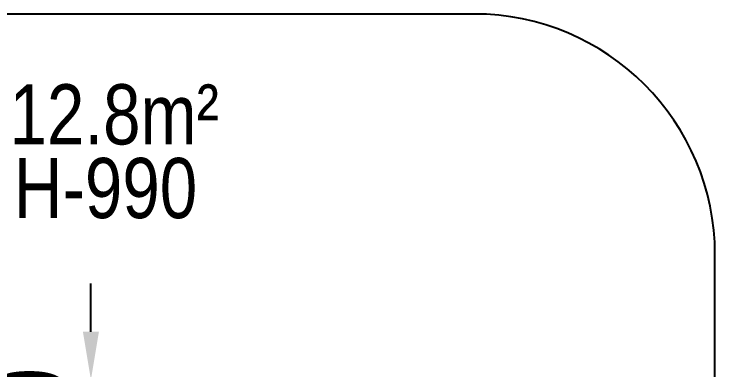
# Model space of a CAD drawing. Header units: millimetres. Extents: x -2605 to 2066, y -2282 to 1821.
# Drawn here: x -844 to 2066, y 342 to 1821 of the extents above; entities that cross this region are included whole.
import ezdxf

# ---------------------------------------------------------------- set-up
doc = ezdxf.new("R2010")
doc.units = ezdxf.units.MM
for name, color, linetype in [('DIKOM_ЗОНА', 90, 'Continuous'), ('DIKOM_РАЗМЕР_ЗОНА', 7, 'Continuous'), ('DIKOM_РАЗМЕР_ОБЪЕКТА', 7, 'Continuous')]:
    doc.layers.add(name, color=color, linetype=linetype)
doc.styles.add('style1', font='arialbd.ttf', dxfattribs={"width": 0.8})
doc.dimstyles.new('1-50', dxfattribs={"dimtxt": 300, "dimasz": 200, "dimexe": 100, "dimexo": 0, "dimgap": 100, "dimtad": 1, "dimtxsty": 'style1', "dimcen": 200, "dimclrd": 7, "dimclre": 7, "dimclrt": 7, "dimadec": 1, "dimazin": 2, "dimtfac": 1, "dimtmove": 0, "dimatfit": 2, "dimfxl": 0, "dimlwd": 25, "dimlwe": 18, "dimarcsym": 0})

# ---------------------------------------------------------------- blocks, each defined once
blk = doc.blocks.new('*D10')
at = {"layer": 'Defpoints', "color": 0, "transparency": 16777216}
for p in [(-12.8, 300.6), (-525, -159.4), (-26.6, -159.4)]:
    blk.add_point(p, dxfattribs=at)
at = {"layer": 'DIKOM_РАЗМЕР_ОБЪЕКТА', "color": 7, "lineweight": 25, "transparency": 16777216}
for p, q in [((-525, 500.6), (-525, 700.6)), ((-525, 300.6), (-525, -159.4)), ((-525, -359.4), (-525, -559.4))]:
    blk.add_line(p, q, dxfattribs=at)
at = {"layer": 'DIKOM_РАЗМЕР_ОБЪЕКТА', "color": 7, "lineweight": 18, "transparency": 16777216}
for p, q in [((-12.8, 300.6), (-625, 300.6)), ((-26.6, -159.4), (-625, -159.4))]:
    blk.add_line(p, q, dxfattribs=at)
at = {"layer": 'DIKOM_РАЗМЕР_ОБЪЕКТА', "color": 7, "transparency": 16777216}
for points in [[(-558.3, 500.6), (-491.7, 500.6), (-525, 300.6)], [(-558.3, -359.4), (-491.7, -359.4), (-525, -159.4)]]:
    blk.add_solid(points, dxfattribs=at)
at = {"layer": 'DIKOM_РАЗМЕР_ОБЪЕКТА', "color": 7, "transparency": 16777216, "insert": (-778.2, 70.6), "char_height": 300, "attachment_point": 5, "rotation": 90, "style": 'style1'}
blk.add_mtext('{\\fArial|b0|i0|c204|p34;460}', dxfattribs=at)
blk = doc.blocks.new('*D12')
at = {"layer": 'Defpoints', "color": 0, "transparency": 16777216}
for p in [(-2155, 1820.6), (587.2, 1820.6), (587.2, -1679.4)]:
    blk.add_point(p, dxfattribs=at)
at = {"layer": 'DIKOM_РАЗМЕР_ЗОНА', "color": 7, "lineweight": 18, "transparency": 16777216}
for p, q in [((587.2, 1820.6), (-2255, 1820.6)), ((587.2, -1679.4), (-2255, -1679.4))]:
    blk.add_line(p, q, dxfattribs=at)
at = {"layer": 'DIKOM_РАЗМЕР_ЗОНА', "color": 7, "lineweight": 25, "transparency": 16777216}
blk.add_line((-2155, -1479.4), (-2155, 1620.6), dxfattribs=at)
at = {"layer": 'DIKOM_РАЗМЕР_ЗОНА', "color": 7, "transparency": 16777216}
for points in [[(-2188.3, 1620.6), (-2121.6, 1620.6), (-2155, 1820.6)], [(-2188.3, -1479.4), (-2121.6, -1479.4), (-2155, -1679.4)]]:
    blk.add_solid(points, dxfattribs=at)
at = {"layer": 'DIKOM_РАЗМЕР_ЗОНА', "color": 7, "transparency": 16777216, "insert": (-2408.2, 70.6), "char_height": 300, "attachment_point": 5, "rotation": 90, "style": 'style1'}
blk.add_mtext('{\\fArial|b0|i0|c204|p34;3500}', dxfattribs=at)

msp = doc.modelspace()

# ---------------------------------------------------------------- linework, layer by layer
at = {"layer": 'DIKOM_ЗОНА', "color": 3}
for p, q in [((1065.854, 1820.59), (-844.146, 1820.59)), ((2065.854, -679.41), (2065.854, 820.59))]:
    msp.add_line(p, q, dxfattribs=at)
for centre, start, end in [((-844.146, 820.59), 90, 180), ((1065.854, 820.59), 0, 90)]:
    msp.add_arc(centre, 1000, start, end, dxfattribs=at)

# ---------------------------------------------------------------- texts
at = {"layer": 'DIKOM_РАЗМЕР_ОБЪЕКТА', "char_height": 250, "width": 1481.46375, "attachment_point": 1, "style": 'style1'}
for s, insert in [('{\\fArial|b0|i0|c204|p34;12.8m²}', (-862.699, 1528.709)), ('{\\fArial|b0|i0|c204|p34;H-990}', (-844.556, 1222.511))]:
    msp.add_mtext(s, dxfattribs=dict(at, insert=insert))

# ---------------------------------------------------------------- dimensions: what is measured, and where the dimension line sits
at = {"layer": 'DIKOM_РАЗМЕР_ЗОНА'}
dim = msp.add_linear_dim(base=(-2154.952, 1820.59), p1=(587.164, -1679.41), p2=(587.164, 1820.59), angle=90, text='{\\fArial|b0|i0|c204|p34;<>}', dimstyle='1-50', dxfattribs=at)
dim.commit()
dim.dimension.update_dxf_attribs({"geometry": '*D12', "text_midpoint": (-2154.952, 70.59), "dimtype": 160})
at = {"layer": 'DIKOM_РАЗМЕР_ОБЪЕКТА'}
dim = msp.add_linear_dim(base=(-525, -159.433), p1=(-12.807, 300.567), p2=(-26.585, -159.433), angle=90, text='{\\fArial|b0|i0|c204|p34;460}', dimstyle='1-50', dxfattribs=at)
dim.commit()
dim.dimension.update_dxf_attribs({"geometry": '*D10', "text_midpoint": (-525, 70.567), "dimtype": 160})

doc.saveas('drawing.dxf')
